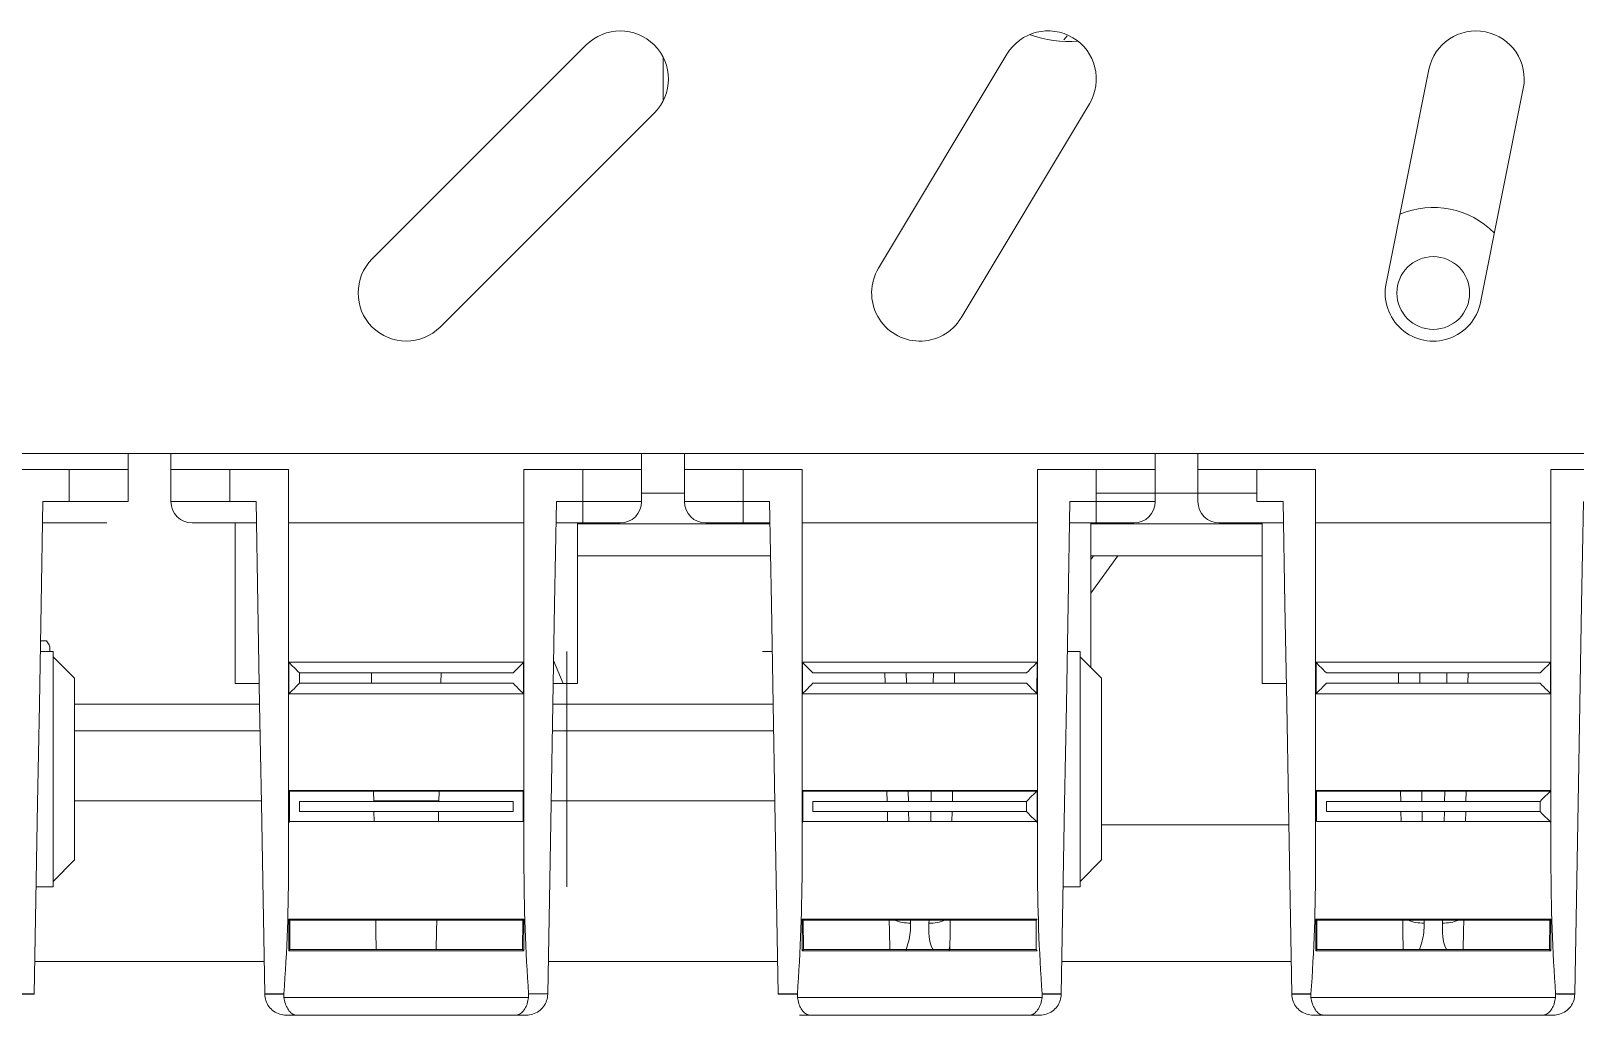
# Model space of a CAD drawing. Header units: millimetres. Extents: x 119 to 316, y 482 to 761.
# Drawn here: x 138.44 to 145.66, y 522.22 to 526.82 of the extents above; entities that cross this region are included whole.
import ezdxf

# ---------------------------------------------------------------- set-up
doc = ezdxf.new("R2010")
doc.units = ezdxf.units.MM

msp = doc.modelspace()

# ---------------------------------------------------------------- linework, layer by layer
at = {"color": 7, "linetype": 'Continuous', "lineweight": 15}
for p, q in [((143.2886, 526.8008), (143.272, 526.7826)), ((141.04, 526.7582), (140.04, 525.7582)), ((141.3991, 526.496), (141.3991, 526.7022)), ((143.0061, 526.7148), (142.4061, 525.7148)), ((144.9784, 526.6432), (144.7784, 525.6432)), ((145.4197, 526.555), (145.2197, 525.555)), ((140.3582, 525.44), (141.3582, 526.44)), ((143.392, 526.4833), (142.792, 525.4833)), ((129.0133, 524.8491), (147.7848, 524.8491)), ((138.8991, 524.7741), (138.8991, 524.8491)), ((139.0991, 524.7741), (139.0991, 524.8491)), ((141.2991, 524.7741), (141.2991, 524.8491)), ((141.4991, 524.7741), (141.4991, 524.8491)), ((143.6991, 524.7741), (143.6991, 524.8491)), ((143.8991, 524.7741), (143.8991, 524.8491)), ((138.8991, 524.7741), (138.3491, 524.7741)), ((138.6241, 524.7741), (138.6241, 524.6241)), ((138.8991, 524.7741), (138.8991, 524.6241)), ((139.6491, 524.7741), (139.0991, 524.7741)), ((139.0991, 524.7741), (139.0991, 524.6241)), ((139.3741, 524.7741), (139.3741, 524.6241)), ((139.6491, 524.7741), (139.6491, 524.5241)), ((141.2991, 524.7741), (140.7491, 524.7741)), ((140.7491, 524.7741), (140.7491, 524.5241)), ((141.0241, 524.7741), (141.0241, 524.6241)), ((141.2991, 524.7741), (141.2991, 524.6241)), ((142.0491, 524.7741), (141.4991, 524.7741)), ((141.4991, 524.7741), (141.4991, 524.6241)), ((141.7741, 524.7741), (141.7741, 524.6241)), ((142.0491, 524.7741), (142.0491, 524.5241)), ((143.6991, 524.7741), (143.1491, 524.7741)), ((143.1491, 524.7741), (143.1491, 524.5241)), ((143.4241, 524.7741), (143.4241, 524.6241)), ((143.6991, 524.7741), (143.6991, 524.6241)), ((143.8991, 524.7741), (143.8991, 524.6241)), ((144.4491, 524.7741), (143.8991, 524.7741)), ((144.1741, 524.7741), (144.1741, 524.6241)), ((144.4491, 524.7741), (144.4491, 524.5241)), ((146.0991, 524.7741), (145.5491, 524.7741)), ((145.5491, 524.7741), (145.5491, 524.5241)), ((138.5008, 524.6241), (138.6241, 524.6241)), ((138.6241, 524.6241), (138.8991, 524.6241)), ((139.0991, 524.6241), (139.3741, 524.6241)), ((139.3741, 524.6241), (139.4973, 524.6241)), ((140.9008, 524.6241), (141.0241, 524.6241)), ((141.0241, 524.6241), (141.2991, 524.6241)), ((141.0241, 524.5241), (141.0241, 524.6241)), ((141.2991, 524.6634), (141.4991, 524.6634)), ((141.4991, 524.6241), (141.7741, 524.6241)), ((141.7741, 524.6241), (141.8973, 524.6241)), ((141.7741, 524.6241), (141.7741, 524.5241)), ((143.3008, 524.6241), (143.4241, 524.6241)), ((143.4241, 524.6634), (144.1741, 524.6634)), ((143.4241, 524.5241), (143.4241, 524.6241)), ((143.6991, 524.6241), (143.4241, 524.6241)), ((144.1741, 524.6241), (144.2973, 524.6241)), ((138.6241, 524.5241), (138.4991, 524.5241)), ((138.7991, 524.5241), (138.6241, 524.5241)), ((139.3741, 524.5241), (139.1991, 524.5241)), ((139.4991, 524.5241), (139.3741, 524.5241)), ((139.3991, 524.5241), (139.3991, 523.7741)), ((140.7491, 524.5241), (139.6491, 524.5241)), ((139.6491, 522.9428), (139.6491, 524.5241)), ((140.7491, 524.5241), (140.7491, 522.9428)), ((141.0241, 524.5241), (140.8991, 524.5241)), ((140.9991, 523.7741), (140.9991, 524.5241)), ((140.9991, 524.5209), (141.8991, 524.5209)), ((141.1991, 524.5241), (141.0241, 524.5241)), ((141.7741, 524.5241), (141.5991, 524.5241)), ((141.8991, 524.5241), (141.7741, 524.5241)), ((142.0491, 522.9428), (142.0491, 524.5241)), ((143.1491, 524.5241), (142.0491, 524.5241)), ((143.1491, 524.5241), (143.1491, 522.9428)), ((143.4241, 524.5241), (143.2991, 524.5241)), ((143.3991, 523.8491), (143.3991, 524.5241)), ((143.3991, 524.5209), (144.1991, 524.5209)), ((143.5991, 524.5241), (143.4241, 524.5241)), ((144.1741, 524.5241), (143.9991, 524.5241)), ((144.2991, 524.5241), (144.1741, 524.5241)), ((144.1991, 524.5241), (144.1991, 523.7741)), ((144.4491, 522.9428), (144.4491, 524.5241)), ((145.5491, 524.5241), (144.4491, 524.5241)), ((145.5491, 524.5241), (145.5491, 522.9428)), ((140.9991, 524.3709), (141.9017, 524.3709)), ((143.3991, 524.3709), (144.1991, 524.3709)), ((143.3991, 524.1957), (143.5247, 524.3709)), ((143.3991, 524.354), (143.4112, 524.3709)), ((138.4886, 523.9241), (138.5491, 523.9241)), ((138.5177, 523.9741), (138.4895, 523.9741)), ((138.5339, 523.9241), (138.5339, 523.9372)), ((138.5491, 522.8241), (138.5491, 523.9241)), ((140.9491, 522.8241), (140.9491, 523.9241)), ((141.8642, 523.9241), (141.9095, 523.9241)), ((143.2886, 523.9241), (143.3491, 523.9241)), ((143.3491, 522.8241), (143.3491, 523.9241)), ((138.6491, 523.7991), (138.5491, 523.8991)), ((139.6499, 523.8732), (140.7482, 523.8732)), ((139.6499, 523.725), (139.6499, 523.8732)), ((140.7471, 523.8721), (140.7466, 523.7265)), ((140.7482, 523.8732), (140.7482, 523.725)), ((140.9321, 523.7741), (140.8878, 523.8812)), ((142.0499, 523.8732), (143.1482, 523.8732)), ((142.0515, 523.7265), (142.051, 523.8721)), ((143.1471, 523.8721), (143.1466, 523.7265)), ((143.4491, 523.7991), (143.3491, 523.8991)), ((144.4499, 523.8732), (145.5482, 523.8732)), ((144.4515, 523.7265), (144.451, 523.8721)), ((145.5471, 523.8721), (145.5466, 523.7265)), ((138.6491, 523.7991), (138.6491, 522.9491)), ((139.5122, 523.7741), (139.3991, 523.7741)), ((140.6982, 523.8232), (139.6999, 523.8232)), ((139.6999, 523.8232), (139.6999, 523.775)), ((139.6999, 523.775), (140.6982, 523.775)), ((140.0371, 523.775), (140.0363, 523.8232)), ((140.361, 523.775), (140.3618, 523.8232)), ((140.886, 523.7741), (140.9321, 523.7741)), ((140.9991, 523.7741), (140.9321, 523.7741)), ((143.0982, 523.8232), (142.0999, 523.8232)), ((142.0999, 523.775), (143.0982, 523.775)), ((142.4371, 523.775), (142.4363, 523.8232)), ((142.761, 523.775), (142.7618, 523.8232)), ((143.4491, 523.7991), (143.4491, 522.9491)), ((144.3122, 523.7741), (144.1991, 523.7741)), ((145.4982, 523.8232), (144.4999, 523.8232)), ((144.4999, 523.775), (145.4982, 523.775)), ((144.8371, 523.775), (144.8363, 523.8232)), ((145.161, 523.775), (145.1618, 523.8232)), ((140.7482, 523.725), (139.6499, 523.725)), ((143.1482, 523.725), (142.0499, 523.725)), ((145.5482, 523.725), (144.4499, 523.725)), ((138.6491, 523.6778), (139.5138, 523.6778)), ((139.5138, 523.6777), (138.6491, 523.6777)), ((140.8843, 523.6778), (141.9138, 523.6778)), ((141.9138, 523.6777), (140.8843, 523.6777)), ((139.516, 523.5527), (138.6491, 523.5527)), ((141.916, 523.5527), (140.8821, 523.5527)), ((139.6529, 523.2703), (139.6499, 523.2732)), ((139.6499, 523.125), (139.6499, 523.2732)), ((139.6499, 523.2732), (140.7482, 523.2732)), ((139.6529, 523.2703), (140.7453, 523.2703)), ((139.6533, 523.1283), (139.6529, 523.2703)), ((140.0468, 523.2232), (140.0459, 523.2703)), ((140.3514, 523.2232), (140.3522, 523.2703)), ((140.7453, 523.2703), (140.7448, 523.1283)), ((140.7453, 523.2703), (140.7482, 523.2732)), ((142.0529, 523.2703), (142.0499, 523.2732)), ((142.0499, 523.2732), (143.1482, 523.2732)), ((142.0499, 523.125), (142.0499, 523.2732)), ((142.0529, 523.2703), (143.1453, 523.2703)), ((142.0533, 523.1283), (142.0529, 523.2703)), ((142.4468, 523.2232), (142.4459, 523.2703)), ((142.7514, 523.2232), (142.7522, 523.2703)), ((143.1482, 523.2732), (143.1482, 523.125)), ((144.4529, 523.2703), (144.4499, 523.2732)), ((144.4499, 523.2732), (145.5482, 523.2732)), ((144.4529, 523.2703), (145.5453, 523.2703)), ((144.4533, 523.1283), (144.4529, 523.2703)), ((144.8468, 523.2232), (144.8459, 523.2703)), ((145.1514, 523.2232), (145.1522, 523.2703)), ((145.5482, 523.2732), (145.5482, 523.125)), ((138.6491, 523.2254), (139.5217, 523.2254)), ((139.6999, 523.2232), (139.6999, 523.175)), ((140.6982, 523.2232), (139.6999, 523.2232)), ((140.0467, 523.2254), (140.3514, 523.2254)), ((140.6982, 523.175), (140.6982, 523.2232)), ((140.8764, 523.2254), (141.9217, 523.2254)), ((143.0982, 523.2232), (142.0999, 523.2232)), ((142.0999, 523.2232), (142.0999, 523.175)), ((143.0982, 523.175), (143.0982, 523.2232)), ((144.4999, 523.2232), (144.4999, 523.175)), ((145.4982, 523.2232), (144.4999, 523.2232)), ((145.4982, 523.175), (145.4982, 523.2232)), ((139.6533, 523.1283), (139.6499, 523.125)), ((140.7448, 523.1283), (139.6533, 523.1283)), ((139.6999, 523.175), (140.6982, 523.175)), ((140.0484, 523.1283), (140.0476, 523.175)), ((140.3497, 523.1283), (140.3505, 523.175)), ((142.0533, 523.1283), (142.0499, 523.125)), ((143.1448, 523.1283), (142.0533, 523.1283)), ((142.0999, 523.175), (143.0982, 523.175)), ((142.4484, 523.1283), (142.4476, 523.175)), ((142.7497, 523.1283), (142.7505, 523.175)), ((144.3237, 523.113), (143.4491, 523.1132)), ((145.5448, 523.1283), (144.4533, 523.1283)), ((144.4999, 523.175), (145.4982, 523.175)), ((144.8484, 523.1283), (144.8476, 523.175)), ((145.1497, 523.1283), (145.1505, 523.175)), ((138.5491, 522.8491), (138.6491, 522.9491)), ((143.3491, 522.8491), (143.4491, 522.9491)), ((138.4694, 522.8241), (138.5491, 522.8241)), ((143.2694, 522.8241), (143.3491, 522.8241)), ((139.6547, 522.6685), (139.6499, 522.6732)), ((139.6499, 522.6732), (140.7482, 522.6732)), ((139.6499, 522.525), (139.6499, 522.6732)), ((139.6547, 522.6685), (140.7434, 522.6685)), ((139.6551, 522.5301), (139.6547, 522.6685)), ((140.0574, 522.6166), (140.0565, 522.6685)), ((140.0589, 522.5301), (140.0574, 522.6166)), ((140.3393, 522.5301), (140.3408, 522.6166)), ((140.3408, 522.6166), (140.3417, 522.6685)), ((140.7434, 522.6685), (140.743, 522.5301)), ((140.7434, 522.6685), (140.7482, 522.6732)), ((140.7482, 522.6732), (140.7482, 522.525)), ((142.0547, 522.6685), (142.0499, 522.6732)), ((142.0499, 522.525), (142.0499, 522.6732)), ((142.0499, 522.6732), (143.1482, 522.6732)), ((142.0547, 522.6685), (143.1434, 522.6685)), ((142.0551, 522.5301), (142.0547, 522.6685)), ((142.4574, 522.6166), (142.4565, 522.6685)), ((142.4589, 522.5301), (142.4574, 522.6166)), ((142.7393, 522.5301), (142.7408, 522.6166)), ((142.7408, 522.6166), (142.7417, 522.6685)), ((143.1434, 522.6685), (143.143, 522.5301)), ((143.1434, 522.6685), (143.1482, 522.6732)), ((144.4547, 522.6685), (144.4499, 522.6732)), ((144.4499, 522.525), (144.4499, 522.6732)), ((144.4499, 522.6732), (145.5482, 522.6732)), ((144.4547, 522.6685), (145.5434, 522.6685)), ((144.4551, 522.5301), (144.4547, 522.6685)), ((144.8574, 522.6166), (144.8564, 522.6685)), ((144.8589, 522.5301), (144.8574, 522.6166)), ((145.1393, 522.5301), (145.1408, 522.6166)), ((145.1408, 522.6166), (145.1417, 522.6685)), ((145.5434, 522.6685), (145.543, 522.5301)), ((145.5434, 522.6685), (145.5482, 522.6732)), ((145.5482, 522.6732), (145.5482, 522.525)), ((139.6551, 522.5301), (139.6499, 522.525)), ((140.7482, 522.525), (139.6499, 522.525)), ((140.743, 522.5301), (139.6551, 522.5301)), ((140.743, 522.5301), (140.7482, 522.525)), ((142.0551, 522.5301), (142.0499, 522.525)), ((143.1482, 522.525), (142.0499, 522.525)), ((143.143, 522.5301), (142.0551, 522.5301)), ((143.143, 522.5301), (143.1482, 522.525)), ((144.4551, 522.5301), (144.4499, 522.525)), ((145.5482, 522.525), (144.4499, 522.525)), ((145.543, 522.5301), (144.4551, 522.5301)), ((145.543, 522.5301), (145.5482, 522.525)), ((138.371, 522.3241), (138.4607, 522.3241)), ((138.4606, 522.3223), (138.376, 522.3223)), ((138.4607, 522.3241), (138.4606, 522.3223)), ((139.5375, 522.3241), (139.6271, 522.3241)), ((139.5375, 522.3223), (139.5375, 522.3241)), ((139.6258, 522.3223), (139.5375, 522.3223)), ((139.6271, 522.3241), (139.6275, 522.3069)), ((140.7707, 522.3069), (140.771, 522.3241)), ((140.771, 522.3241), (140.8607, 522.3241)), ((140.8607, 522.3241), (140.8606, 522.3223)), ((141.9375, 522.3241), (142.0271, 522.3241)), ((141.9375, 522.3223), (141.9375, 522.3241)), ((142.0258, 522.3223), (141.9375, 522.3223)), ((142.0271, 522.3241), (142.0275, 522.3069)), ((143.1707, 522.3069), (143.171, 522.3241)), ((143.171, 522.3241), (143.2607, 522.3241)), ((143.2607, 522.3241), (143.2606, 522.3223)), ((144.3375, 522.3241), (144.4271, 522.3241)), ((144.3375, 522.3223), (144.3375, 522.3241)), ((144.4271, 522.3241), (144.4275, 522.3069)), ((145.5707, 522.3069), (145.571, 522.3241)), ((145.571, 522.3241), (145.6607, 522.3241)), ((145.6607, 522.3241), (145.6606, 522.3223)), ((139.6275, 522.3069), (140.7707, 522.3069)), ((142.0275, 522.3069), (143.1707, 522.3069)), ((144.4275, 522.3069), (145.5707, 522.3069)), ((139.6853, 522.2241), (139.6375, 522.2241)), ((140.7128, 522.2241), (139.6853, 522.2241)), ((140.7606, 522.2241), (140.7128, 522.2241)), ((142.0853, 522.2241), (142.0375, 522.2241)), ((143.1128, 522.2241), (142.0853, 522.2241)), ((143.1606, 522.2241), (143.1128, 522.2241)), ((144.4853, 522.2241), (144.4375, 522.2241)), ((145.5128, 522.2241), (144.4853, 522.2241)), ((145.5606, 522.2241), (145.5128, 522.2241))]:
    msp.add_line(p, q, dxfattribs=at)
at = {"color": 8, "linetype": 'Continuous', "lineweight": 15}
for p, q in [((142.5364, 523.775), (142.5355, 523.8232)), ((142.6626, 523.8232), (142.6618, 523.775)), ((144.9364, 523.775), (144.9355, 523.8232)), ((145.0626, 523.8232), (145.0618, 523.775)), ((142.546, 523.2232), (142.5452, 523.2703)), ((142.6529, 523.2703), (142.6521, 523.2232)), ((144.946, 523.2232), (144.9452, 523.2703)), ((145.0529, 523.2703), (145.0521, 523.2232)), ((142.5477, 523.1283), (142.5468, 523.175)), ((142.6513, 523.175), (142.6505, 523.1283)), ((144.9477, 523.1283), (144.9468, 523.175)), ((145.0513, 523.175), (145.0505, 523.1283)), ((142.5559, 522.6545), (142.5557, 522.6685)), ((142.6424, 522.6685), (142.6422, 522.6545)), ((144.9559, 522.6545), (144.9557, 522.6685)), ((145.0424, 522.6685), (145.0422, 522.6545)), ((138.4633, 522.4741), (139.5348, 522.4741)), ((140.8633, 522.4741), (141.9348, 522.4741)), ((143.2633, 522.4741), (144.3348, 522.4741)), ((143.2606, 522.3223), (143.176, 522.3223)), ((144.4258, 522.3223), (144.3375, 522.3223)), ((145.6606, 522.3223), (145.576, 522.3223))]:
    msp.add_line(p, q, dxfattribs=at)
at = {"color": 7, "linetype": 'Continuous', "lineweight": 15, "flags": 128}
for points in [[(138.5008, 524.6241), (138.4924, 524.1452), (138.4842, 523.6753), (138.4762, 523.2147), (138.4683, 522.7642), (138.4607, 522.3241)], [(139.5375, 522.3241), (139.5298, 522.7642), (139.5219, 523.2147), (139.5139, 523.6753), (139.5057, 524.1452), (139.4973, 524.6241)], [(140.9008, 524.6241), (140.8924, 524.1452), (140.8842, 523.6753), (140.8762, 523.2147), (140.8683, 522.7642), (140.8607, 522.3241)], [(141.9375, 522.3241), (141.9298, 522.7642), (141.9219, 523.2147), (141.9139, 523.6753), (141.9057, 524.1452), (141.8973, 524.6241)], [(143.3008, 524.6241), (143.2924, 524.1452), (143.2842, 523.6753), (143.2762, 523.2147), (143.2683, 522.7642), (143.2607, 522.3241)], [(144.3375, 522.3241), (144.3298, 522.7642), (144.3219, 523.2147), (144.3139, 523.6753), (144.3057, 524.1452), (144.2973, 524.6241)], [(145.7008, 524.6241), (145.6924, 524.1452), (145.6842, 523.6753), (145.6762, 523.2147), (145.6683, 522.7642), (145.6607, 522.3241)], [(139.6499, 523.8732), (139.6506, 523.8726), (139.6527, 523.8704), (139.6564, 523.8668), (139.6613, 523.8618), (139.6675, 523.8556), (139.6747, 523.8485), (139.6827, 523.8405), (139.6912, 523.832), (139.6999, 523.8232)], [(140.6982, 523.8232), (140.707, 523.832), (140.7155, 523.8405), (140.7234, 523.8485), (140.7306, 523.8556), (140.7368, 523.8618), (140.7418, 523.8668), (140.7454, 523.8704), (140.7475, 523.8726), (140.7482, 523.8732)], [(142.0499, 523.8732), (142.0506, 523.8726), (142.0527, 523.8704), (142.0564, 523.8668), (142.0613, 523.8618), (142.0675, 523.8556), (142.0747, 523.8485), (142.0827, 523.8405), (142.0912, 523.832), (142.0999, 523.8232)], [(143.0982, 523.8232), (143.107, 523.832), (143.1155, 523.8405), (143.1234, 523.8485), (143.1306, 523.8556), (143.1368, 523.8618), (143.1418, 523.8668), (143.1454, 523.8704), (143.1475, 523.8726), (143.1482, 523.8732)], [(144.4499, 523.8732), (144.4506, 523.8726), (144.4527, 523.8704), (144.4564, 523.8668), (144.4613, 523.8618), (144.4675, 523.8556), (144.4747, 523.8485), (144.4827, 523.8405), (144.4912, 523.832), (144.4999, 523.8232)], [(145.4982, 523.8232), (145.507, 523.832), (145.5155, 523.8405), (145.5234, 523.8485), (145.5306, 523.8556), (145.5368, 523.8618), (145.5418, 523.8668), (145.5454, 523.8704), (145.5475, 523.8726), (145.5482, 523.8732)], [(139.6499, 523.725), (139.6506, 523.7256), (139.6527, 523.7278), (139.6564, 523.7314), (139.6613, 523.7364), (139.6675, 523.7425), (139.6747, 523.7497), (139.6827, 523.7577), (139.6912, 523.7662), (139.6999, 523.775)], [(140.6982, 523.775), (140.707, 523.7662), (140.7155, 523.7577), (140.7234, 523.7497), (140.7306, 523.7425), (140.7368, 523.7364), (140.7418, 523.7314), (140.7454, 523.7278), (140.7475, 523.7256), (140.7482, 523.725)], [(142.0499, 523.725), (142.0506, 523.7256), (142.0527, 523.7278), (142.0564, 523.7314), (142.0613, 523.7364), (142.0675, 523.7425), (142.0747, 523.7497), (142.0827, 523.7577), (142.0912, 523.7662), (142.0999, 523.775)], [(143.0982, 523.775), (143.107, 523.7662), (143.1155, 523.7577), (143.1234, 523.7497), (143.1306, 523.7425), (143.1368, 523.7364), (143.1418, 523.7314), (143.1454, 523.7278), (143.1475, 523.7256), (143.1482, 523.725)], [(144.4499, 523.725), (144.4506, 523.7256), (144.4527, 523.7278), (144.4564, 523.7314), (144.4613, 523.7364), (144.4675, 523.7425), (144.4747, 523.7497), (144.4827, 523.7577), (144.4912, 523.7662), (144.4999, 523.775)], [(145.4982, 523.775), (145.507, 523.7662), (145.5155, 523.7577), (145.5234, 523.7497), (145.5306, 523.7425), (145.5368, 523.7364), (145.5418, 523.7314), (145.5454, 523.7278), (145.5475, 523.7256), (145.5482, 523.725)], [(143.0982, 523.2232), (143.107, 523.232), (143.1155, 523.2405), (143.1234, 523.2485), (143.1306, 523.2556), (143.1368, 523.2618), (143.1418, 523.2668), (143.1454, 523.2704), (143.1475, 523.2726), (143.1482, 523.2732)], [(145.4982, 523.2232), (145.507, 523.232), (145.5155, 523.2405), (145.5234, 523.2485), (145.5306, 523.2556), (145.5368, 523.2618), (145.5418, 523.2668), (145.5454, 523.2704), (145.5475, 523.2726), (145.5482, 523.2732)], [(143.0982, 523.175), (143.107, 523.1662), (143.1155, 523.1577), (143.1234, 523.1497), (143.1306, 523.1425), (143.1368, 523.1364), (143.1418, 523.1314), (143.1454, 523.1278), (143.1475, 523.1256), (143.1482, 523.125)], [(145.4982, 523.175), (145.507, 523.1662), (145.5155, 523.1577), (145.5234, 523.1497), (145.5306, 523.1425), (145.5368, 523.1364), (145.5418, 523.1314), (145.5454, 523.1278), (145.5475, 523.1256), (145.5482, 523.125)]]:
    msp.add_lwpolyline(points, dxfattribs=at)
at = {"color": 7, "linetype": 'Continuous', "lineweight": 15}
msp.add_circle((144.9991, 525.5991), 0.17, dxfattribs=at)
for centre, radius, start, end in [((141.1991, 526.5991), 0.225, 315, 135), ((143.1991, 526.5991), 0.225, 329.03624, 149.03624), ((143.2991, 527.3241), 0.55, 250.16101, 274.13236), ((145.1991, 526.5991), 0.225, 348.69007, 168.69007), ((144.9991, 525.5991), 0.4, 44.4612, 112.91893), ((140.1991, 525.5991), 0.225, 135, 315), ((142.5991, 525.5991), 0.225, 149.03624, 329.03624), ((144.9991, 525.5991), 0.225, 168.69007, 348.69007), ((139.1991, 524.6241), 0.1, 180, 270), ((141.1991, 524.6241), 0.1, 270, 0), ((141.5991, 524.6241), 0.1, 180, 270), ((143.5991, 524.6241), 0.1, 270, 0), ((143.9991, 524.6241), 0.1, 180, 270), ((142.548, 522.8181), 0.1638, 246.00518, 272.78854), ((144.948, 522.8182), 0.1639, 246.00808, 272.78605), ((145.0502, 522.8182), 0.1639, 267.21395, 293.99192)]:
    msp.add_arc(centre, radius, start, end, dxfattribs=at)
at = {"color": 8, "linetype": 'Continuous', "lineweight": 15}
msp.add_arc((142.6502, 522.8181), 0.1639, 267.21109, 293.99478, dxfattribs=at)
at = {"color": 7, "linetype": 'Continuous', "lineweight": 15}
for centre, major_axis, ratio, start_param, end_param in [((138.4839, 523.9741), (-0.0466, 0.0466), 0.388984, 3.512566, 4.341415), ((139.3741, 522.9428), (0, 1.5813), 0.173913, 4.31034, 4.712389), ((141.0241, 522.9428), (0, 1.5813), 0.173913, 1.570796, 1.972845), ((141.7741, 522.9428), (0, 1.5813), 0.173913, 4.31034, 4.712389), ((143.4241, 522.9428), (0, 1.5813), 0.173913, 1.570796, 1.972845), ((144.1741, 522.9428), (0, 1.5813), 0.173913, 4.31034, 4.712389), ((145.8241, 522.9428), (0, 1.5813), 0.173913, 1.570796, 1.972845)]:
    msp.add_ellipse(centre, major_axis=major_axis, ratio=ratio, start_param=start_param, end_param=end_param, dxfattribs=at)
for points, knots in [([(142.534, 522.525), (142.5426, 522.553), (142.5558, 522.5955), (142.5559, 522.6394), (142.5559, 522.6545)], [0, 0, 0, 0, 0.657918, 1, 1, 1, 1]), ([(142.736, 522.525), (142.7367, 522.5299), (142.7409, 522.5602), (142.7408, 522.5909), (142.7408, 522.6166)], [0, 0, 0, 0, 0.161368, 1, 1, 1, 1]), ([(144.9352, 522.5301), (144.9433, 522.5564), (144.9559, 522.5972), (144.9559, 522.6394), (144.9559, 522.6545)], [0, 0, 0, 0, 0.643596, 1, 1, 1, 1]), ([(145.0422, 522.6545), (145.0411, 522.6124), (145.04, 522.569), (145.0604, 522.5313), (145.0611, 522.5301)], [0, 0, 0, 0, 0.969181, 1, 1, 1, 1]), ([(139.5375, 522.3223), (139.5386, 522.3119), (139.5409, 522.2911), (139.5561, 522.2634), (139.5788, 522.2409), (139.6069, 522.2272), (139.6277, 522.2241), (139.6373, 522.2241), (139.6375, 522.2241)], [0, 0, 0, 0, 0.1919718, 0.3835656, 0.5849197, 0.8062881, 0.9967278, 1, 1, 1, 1]), ([(140.8606, 522.3223), (140.8595, 522.3119), (140.8572, 522.2911), (140.842, 522.2634), (140.8193, 522.2409), (140.7912, 522.2272), (140.7705, 522.2241), (140.7608, 522.2241), (140.7606, 522.2241)], [0, 0, 0, 0, 0.191973, 0.383567, 0.58492, 0.806288, 0.996728, 1, 1, 1, 1]), ([(143.2606, 522.3223), (143.2595, 522.3119), (143.2572, 522.2911), (143.242, 522.2634), (143.2193, 522.2409), (143.1912, 522.2272), (143.1705, 522.2241), (143.1608, 522.2241), (143.1606, 522.2241)], [0, 0, 0, 0, 0.1919718, 0.3835656, 0.5849197, 0.8062881, 0.9967278, 1, 1, 1, 1]), ([(144.3375, 522.3223), (144.3386, 522.3119), (144.3409, 522.2911), (144.3561, 522.2634), (144.3788, 522.2409), (144.4069, 522.2272), (144.4277, 522.2241), (144.4373, 522.2241), (144.4375, 522.2241)], [0, 0, 0, 0, 0.191971, 0.383568, 0.584914, 0.806289, 0.996728, 1, 1, 1, 1]), ([(145.6606, 522.3223), (145.6595, 522.3119), (145.6572, 522.2911), (145.642, 522.2634), (145.6193, 522.2409), (145.5912, 522.2272), (145.5705, 522.2241), (145.5608, 522.2241), (145.5606, 522.2241)], [0, 0, 0, 0, 0.19197, 0.383563, 0.584915, 0.80629, 0.996719, 1, 1, 1, 1]), ([(139.6275, 522.3069), (139.6293, 522.2968), (139.6329, 522.2765), (139.645, 522.2517), (139.6606, 522.2326), (139.6747, 522.2251), (139.6832, 522.2241), (139.6853, 522.2241), (139.6853, 522.2241)], [0, 0, 0, 0, 0.209253, 0.417619, 0.648121, 0.911689, 0.996754, 1, 1, 1, 1]), ([(140.7707, 522.3069), (140.7689, 522.2968), (140.7652, 522.2765), (140.7532, 522.2517), (140.7375, 522.2326), (140.7234, 522.2251), (140.7149, 522.2241), (140.7129, 522.2241), (140.7128, 522.2241)], [0, 0, 0, 0, 0.20925, 0.417619, 0.648122, 0.911689, 0.996754, 1, 1, 1, 1]), ([(142.0275, 522.3069), (142.0293, 522.2968), (142.0329, 522.2765), (142.045, 522.2517), (142.0606, 522.2326), (142.0747, 522.2251), (142.0832, 522.2241), (142.0853, 522.2241), (142.0853, 522.2241)], [0, 0, 0, 0, 0.20925, 0.417619, 0.648122, 0.911689, 0.996754, 1, 1, 1, 1]), ([(143.1707, 522.3069), (143.1689, 522.2968), (143.1652, 522.2765), (143.1532, 522.2517), (143.1375, 522.2326), (143.1234, 522.2251), (143.1149, 522.2241), (143.1129, 522.2241), (143.1128, 522.2241)], [0, 0, 0, 0, 0.209253, 0.417619, 0.648121, 0.911689, 0.996754, 1, 1, 1, 1]), ([(144.4275, 522.3069), (144.4293, 522.2968), (144.4329, 522.2765), (144.445, 522.2517), (144.4606, 522.2326), (144.4747, 522.2251), (144.4832, 522.2241), (144.4853, 522.2241), (144.4853, 522.2241)], [0, 0, 0, 0, 0.20925, 0.417619, 0.648122, 0.911689, 0.996754, 1, 1, 1, 1]), ([(145.5707, 522.3069), (145.5689, 522.2968), (145.5652, 522.2765), (145.5532, 522.2517), (145.5376, 522.2326), (145.5234, 522.2251), (145.5149, 522.2241), (145.5129, 522.2241), (145.5128, 522.2241)], [0, 0, 0, 0, 0.2092512, 0.4176175, 0.6481206, 0.9116935, 0.9967538, 1, 1, 1, 1])]:
    msp.add_open_spline(points, degree=3, knots=knots, dxfattribs=at)
at = {"color": 8, "linetype": 'Continuous', "lineweight": 15}
msp.add_open_spline([(142.6422, 522.6545), (142.6411, 522.6124), (142.64, 522.569), (142.6604, 522.5313), (142.6611, 522.5301)], degree=3, knots=[0, 0, 0, 0, 0.969176, 1, 1, 1, 1], dxfattribs=at)

doc.saveas('drawing.dxf')
